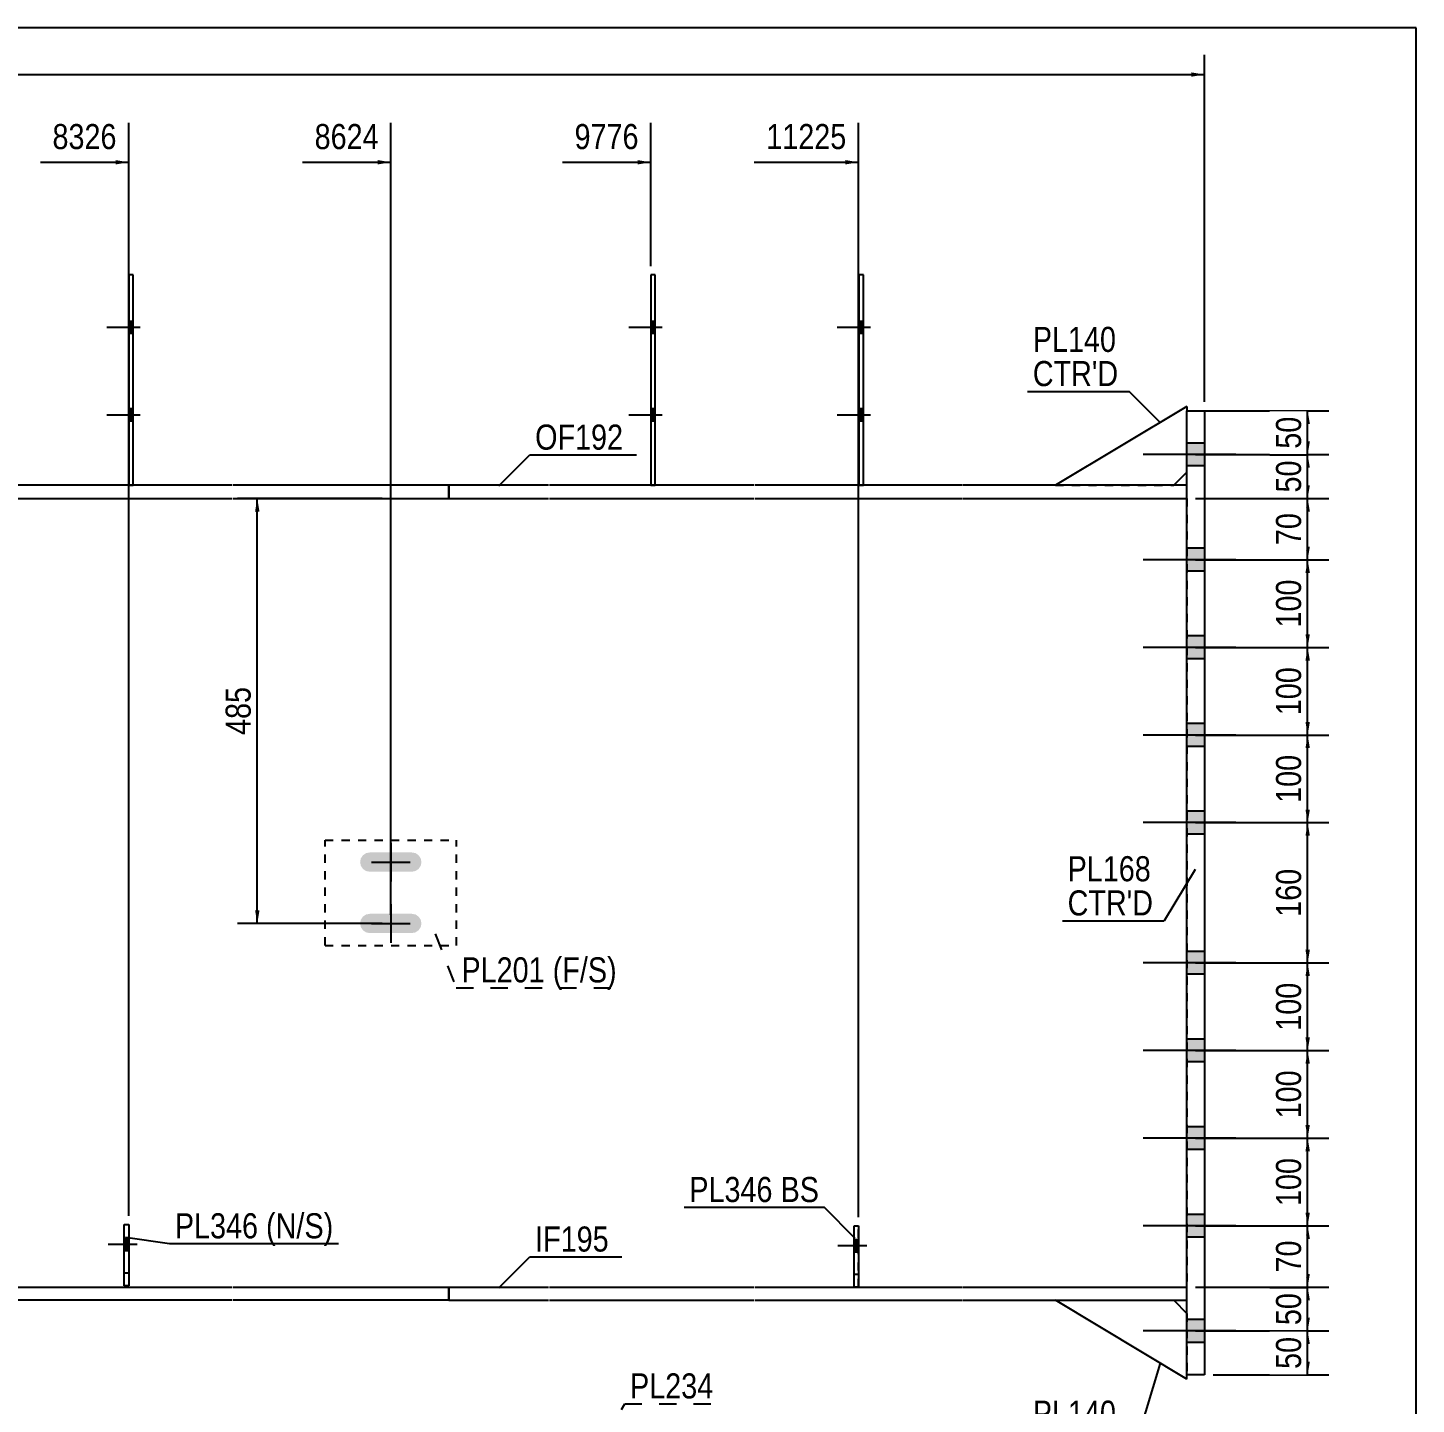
# Model space of a CAD drawing. Header units: millimetres. Extents: x -327 to 85, y -153 to 134.
# Drawn here: x -73.1 to 85.2, y -23.4 to 133.7 of the extents above; entities that cross this region are included whole.
import ezdxf

# ---------------------------------------------------------------- set-up
doc = ezdxf.new("R2010")
doc.units = ezdxf.units.MM
doc.linetypes.add('DXK_LINE_DOT1', pattern=[1.8814, 0.9407, -0.9407])
doc.linetypes.add('DXK_LINE_DOT2', pattern=[3.9198, 1.9599, -1.9599])
doc.styles.add('Arial Narrow', font='ARIALN.TTF', dxfattribs={"height": 0.2})

# ---------------------------------------------------------------- blocks, each defined once
blk = doc.blocks.new('Unknown-623351371-1210')
at = {"color": 5, "linetype": 'Continuous'}
for p, q in [((85.23, 133.7), (-324.77, 133.7)), ((85.23, -153.3), (85.23, 133.7))]:
    blk.add_line(p, q, dxfattribs=at)
blk = doc.blocks.new('Bolt-623351371-1424 - 1231')
at = {"linetype": 'Continuous'}
for points in [[(-28.32, 38.08), (-28.23, 38.5), (-28.32, 38.92), (-28.56, 39.28), (-28.91, 39.52), (-29.33, 39.6), (-34.13, 39.6), (-34.55, 39.52), (-34.91, 39.28), (-35.15, 38.92), (-35.23, 38.5), (-35.15, 38.08), (-34.91, 37.72), (-34.55, 37.48), (-34.13, 37.4), (-29.33, 37.4), (-28.91, 37.48), (-28.56, 37.72)], [(-28.32, 31.08), (-28.23, 31.5), (-28.32, 31.92), (-28.56, 32.28), (-28.91, 32.52), (-29.33, 32.6), (-34.13, 32.6), (-34.55, 32.52), (-34.91, 32.28), (-35.15, 31.92), (-35.23, 31.5), (-35.15, 31.08), (-34.91, 30.72), (-34.55, 30.48), (-34.13, 30.4), (-29.33, 30.4), (-28.91, 30.48), (-28.56, 30.72)]]:
    blk.add_hatch(color=3, dxfattribs=at).paths.add_polyline_path(points)
at = {"color": 3, "linetype": 'Continuous'}
for p, q in [((-31.73, 40.7), (-31.73, 36.3)), ((-33.93, 38.5), (-29.53, 38.5)), ((-31.73, 33.7), (-31.73, 29.3)), ((-33.93, 31.5), (-29.53, 31.5))]:
    blk.add_line(p, q, dxfattribs=at)
blk = doc.blocks.new('Part-623351371-1360 - 1231')
at = {"color": 2, "linetype": 'Continuous'}
for p, q in [((59.07, 90.5), (44.07, 81.5)), ((59.07, 90.5), (59.07, 90)), ((57.57, 81.5), (59.07, 83))]:
    blk.add_line(p, q, dxfattribs=at)
at = {"color": 7, "linetype": 'DXK_LINE_DOT1'}
for p, q in [((59.07, 83), (59.07, 90)), ((44.07, 81.5), (57.57, 81.5))]:
    blk.add_line(p, q, dxfattribs=at)
blk = doc.blocks.new('Part-623351371-1256 - 1231')
at = {"color": 2, "linetype": 'Continuous'}
for p, q in [((-164.95, 81.5), (-164.95, 80)), ((-154.45, 81.5), (-164.95, 81.5)), ((-133.35, 81.5), (-154.35, 81.5)), ((-109.9, 81.5), (-133.25, 81.5)), ((-49.83, 81.5), (-109.8, 81.5)), ((-25.12, 81.5), (-49.73, 81.5)), ((-25.12, 80), (-25.12, 81.5)), ((-164.95, 80), (-154.45, 80)), ((-154.35, 80), (-133.35, 80)), ((-133.25, 80), (-109.9, 80)), ((-109.8, 80), (-49.83, 80)), ((-49.73, 80), (-25.12, 80))]:
    blk.add_line(p, q, dxfattribs=at)
blk = doc.blocks.new('Part-623351371-1429 - 1231')
at = {"color": 2, "linetype": 'Continuous'}
for p, q in [((21.12, -10), (21.12, -3)), ((21.12, -3), (21.62, -3)), ((21.62, -3), (21.62, -10))]:
    blk.add_line(p, q, dxfattribs=at)
at = {"color": 7, "linetype": 'DXK_LINE_DOT1'}
for p, q in [((21.12, -8.5), (21.62, -8.5)), ((21.62, -10), (21.12, -10))]:
    blk.add_line(p, q, dxfattribs=at)
blk = doc.blocks.new('Part-623351371-1365 - 1231')
at = {"color": 2, "linetype": 'Continuous'}
for p, q in [((59.07, -20.5), (44.07, -11.5)), ((57.57, -11.5), (59.07, -13)), ((59.07, -20.5), (59.07, -20))]:
    blk.add_line(p, q, dxfattribs=at)
at = {"color": 7, "linetype": 'DXK_LINE_DOT1'}
for p, q in [((44.07, -11.5), (57.57, -11.5)), ((59.07, -13), (59.07, -20))]:
    blk.add_line(p, q, dxfattribs=at)
blk = doc.blocks.new('Part-623351371-1278 - 1231')
at = {"color": 2, "linetype": 'Continuous'}
for p, q in [((-164.95, -11.5), (-164.95, -10)), ((-164.95, -10), (-154.45, -10)), ((-154.35, -10), (-133.35, -10)), ((-133.25, -10), (-109.9, -10)), ((-109.8, -10), (-49.83, -10)), ((-49.73, -10), (-25.12, -10)), ((-25.12, -10), (-25.12, -11.5)), ((-154.45, -11.5), (-164.95, -11.5)), ((-133.35, -11.5), (-154.35, -11.5)), ((-109.9, -11.5), (-133.25, -11.5)), ((-49.83, -11.5), (-109.8, -11.5)), ((-25.12, -11.5), (-49.73, -11.5))]:
    blk.add_line(p, q, dxfattribs=at)
blk = doc.blocks.new('Part-623351371-1331 - 1231')
at = {"color": 2, "linetype": 'Continuous'}
for p, q in [((59.07, 90), (61.07, 90)), ((59.07, -20), (59.07, 90)), ((61.07, 90), (61.07, -20)), ((61.07, -20), (59.07, -20))]:
    blk.add_line(p, q, dxfattribs=at)
blk = doc.blocks.new('Bolt-623351371-1607 - 1231')
at = {"linetype": 'Continuous'}
for points in [[(22.17, 98.8), (22.17, 100.2), (21.67, 100.2), (21.67, 98.8)], [(22.17, 98.8), (22.17, 100.2), (21.67, 100.2), (21.67, 98.8)], [(22.17, 88.8), (22.17, 90.2), (21.67, 90.2), (21.67, 88.8)], [(22.17, 88.8), (22.17, 90.2), (21.67, 90.2), (21.67, 88.8)]]:
    blk.add_hatch(color=3, dxfattribs=at).paths.add_polyline_path(points)
at = {"color": 3, "linetype": 'Continuous'}
for p, q in [((22.17, 100.2), (21.67, 100.2)), ((22.17, 100.2), (21.67, 100.2)), ((22.97, 99.5), (19.17, 99.5)), ((22.97, 99.5), (19.17, 99.5)), ((22.17, 98.8), (21.67, 98.8)), ((22.17, 98.8), (21.67, 98.8)), ((22.97, 89.5), (19.17, 89.5)), ((22.97, 89.5), (19.17, 89.5)), ((22.17, 90.2), (21.67, 90.2)), ((22.17, 90.2), (21.67, 90.2)), ((22.17, 88.8), (21.67, 88.8)), ((22.17, 88.8), (21.67, 88.8))]:
    blk.add_line(p, q, dxfattribs=at)
blk = doc.blocks.new('Bolt-623351371-1411 - 1231')
at = {"linetype": 'Continuous'}
for points in [[(59.07, 86.3), (59.07, 83.7), (61.07, 83.7), (61.07, 86.3)], [(59.07, 86.3), (59.07, 83.7), (61.07, 83.7), (61.07, 86.3)], [(59.07, 74.3), (59.07, 71.7), (61.07, 71.7), (61.07, 74.3)], [(59.07, 74.3), (59.07, 71.7), (61.07, 71.7), (61.07, 74.3)], [(59.07, 64.3), (59.07, 61.7), (61.07, 61.7), (61.07, 64.3)], [(59.07, 64.3), (59.07, 61.7), (61.07, 61.7), (61.07, 64.3)], [(59.07, 54.3), (59.07, 51.7), (61.07, 51.7), (61.07, 54.3)], [(59.07, 54.3), (59.07, 51.7), (61.07, 51.7), (61.07, 54.3)], [(59.07, 44.3), (59.07, 41.7), (61.07, 41.7), (61.07, 44.3)], [(59.07, 44.3), (59.07, 41.7), (61.07, 41.7), (61.07, 44.3)], [(59.07, 28.3), (59.07, 25.7), (61.07, 25.7), (61.07, 28.3)], [(59.07, 28.3), (59.07, 25.7), (61.07, 25.7), (61.07, 28.3)], [(59.07, 18.3), (59.07, 15.7), (61.07, 15.7), (61.07, 18.3)], [(59.07, 18.3), (59.07, 15.7), (61.07, 15.7), (61.07, 18.3)], [(59.07, 8.3), (59.07, 5.7), (61.07, 5.7), (61.07, 8.3)], [(59.07, 8.3), (59.07, 5.7), (61.07, 5.7), (61.07, 8.3)], [(59.07, -1.7), (59.07, -4.3), (61.07, -4.3), (61.07, -1.7)], [(59.07, -1.7), (59.07, -4.3), (61.07, -4.3), (61.07, -1.7)], [(59.07, -13.7), (59.07, -16.3), (61.07, -16.3), (61.07, -13.7)], [(59.07, -13.7), (59.07, -16.3), (61.07, -16.3), (61.07, -13.7)]]:
    blk.add_hatch(color=3, dxfattribs=at).paths.add_polyline_path(points)
at = {"color": 3, "linetype": 'Continuous'}
for p, q in [((61.07, 86.3), (59.07, 86.3)), ((61.07, 86.3), (59.07, 86.3)), ((64.66, 85), (54.07, 85)), ((64.66, 85), (54.07, 85)), ((61.07, 83.7), (59.07, 83.7)), ((61.07, 83.7), (59.07, 83.7)), ((64.66, 73), (54.07, 73)), ((64.66, 73), (54.07, 73)), ((61.07, 74.3), (59.07, 74.3)), ((61.07, 74.3), (59.07, 74.3)), ((61.07, 71.7), (59.07, 71.7)), ((61.07, 71.7), (59.07, 71.7)), ((61.07, 64.3), (59.07, 64.3)), ((61.07, 64.3), (59.07, 64.3)), ((64.66, 63), (54.07, 63)), ((64.66, 63), (54.07, 63)), ((61.07, 61.7), (59.07, 61.7)), ((61.07, 61.7), (59.07, 61.7)), ((61.07, 54.3), (59.07, 54.3)), ((61.07, 54.3), (59.07, 54.3)), ((64.66, 53), (54.07, 53)), ((64.66, 53), (54.07, 53)), ((61.07, 51.7), (59.07, 51.7)), ((61.07, 51.7), (59.07, 51.7)), ((64.66, 43), (54.07, 43)), ((64.66, 43), (54.07, 43)), ((61.07, 44.3), (59.07, 44.3)), ((61.07, 44.3), (59.07, 44.3)), ((61.07, 41.7), (59.07, 41.7)), ((61.07, 41.7), (59.07, 41.7)), ((64.66, 27), (54.07, 27)), ((64.66, 27), (54.07, 27)), ((61.07, 28.3), (59.07, 28.3)), ((61.07, 28.3), (59.07, 28.3)), ((61.07, 25.7), (59.07, 25.7)), ((61.07, 25.7), (59.07, 25.7)), ((61.07, 18.3), (59.07, 18.3)), ((61.07, 18.3), (59.07, 18.3)), ((64.66, 17), (54.07, 17)), ((64.66, 17), (54.07, 17)), ((61.07, 15.7), (59.07, 15.7)), ((61.07, 15.7), (59.07, 15.7)), ((61.07, 8.3), (59.07, 8.3)), ((61.07, 8.3), (59.07, 8.3)), ((64.66, 7), (54.07, 7)), ((64.66, 7), (54.07, 7)), ((61.07, 5.7), (59.07, 5.7)), ((61.07, 5.7), (59.07, 5.7)), ((64.66, -3), (54.07, -3)), ((64.66, -3), (54.07, -3)), ((61.07, -1.7), (59.07, -1.7)), ((61.07, -1.7), (59.07, -1.7)), ((61.07, -4.3), (59.07, -4.3)), ((61.07, -4.3), (59.07, -4.3)), ((61.07, -13.7), (59.07, -13.7)), ((61.07, -13.7), (59.07, -13.7)), ((64.66, -15), (54.07, -15)), ((64.66, -15), (54.07, -15)), ((61.07, -16.3), (59.07, -16.3)), ((61.07, -16.3), (59.07, -16.3))]:
    blk.add_line(p, q, dxfattribs=at)
blk = doc.blocks.new('Bolt-623351371-1613 - 1231')
at = {"linetype": 'Continuous'}
blk.add_hatch(color=3, dxfattribs=at).paths.add_polyline_path([(-61.63, -5.85), (-61.63, -4.45), (-62.13, -4.45), (-62.13, -5.85)])
at = {"color": 3, "linetype": 'Continuous'}
for p, q in [((-61.63, -4.45), (-62.13, -4.45)), ((-60.68, -5.15), (-63.98, -5.15)), ((-61.63, -5.85), (-62.13, -5.85))]:
    blk.add_line(p, q, dxfattribs=at)
blk = doc.blocks.new('Part-623351371-1551 - 1231')
at = {"color": 2, "linetype": 'Continuous'}
for p, q in [((-25.12, 81.5), (-25.12, 80)), ((-13.73, 81.5), (-25.12, 81.5)), ((9.72, 81.5), (-13.63, 81.5)), ((33.47, 81.5), (9.82, 81.5)), ((59.07, 81.5), (33.57, 81.5)), ((59.07, 80), (59.07, 81.5)), ((-25.12, 80), (-13.73, 80)), ((-13.63, 80), (9.72, 80)), ((9.82, 80), (33.47, 80)), ((33.57, 80), (59.07, 80))]:
    blk.add_line(p, q, dxfattribs=at)
blk = doc.blocks.new('Part-623351371-1553 - 1231')
at = {"color": 7, "linetype": 'DXK_LINE_DOT1'}
for p, q in [((-143.85, 80), (-143.85, -10)), ((-143.85, 80), (-133.35, 80)), ((-133.25, 80), (-109.9, 80)), ((-109.8, 80), (-49.83, 80)), ((-49.73, 80), (-13.73, 80)), ((-13.63, 80), (9.72, 80)), ((9.82, 80), (33.47, 80)), ((33.57, 80), (59.07, 80)), ((59.07, 80), (59.07, -10)), ((-143.85, -10), (-133.35, -10)), ((-133.25, -10), (-109.9, -10)), ((-109.8, -10), (-49.83, -10)), ((-49.73, -10), (-13.73, -10)), ((-13.63, -10), (9.72, -10)), ((9.82, -10), (21.12, -10)), ((21.62, -10), (33.47, -10)), ((33.57, -10), (59.07, -10))]:
    blk.add_line(p, q, dxfattribs=at)
blk = doc.blocks.new('Bolt-623351371-1619 - 1231')
at = {"linetype": 'Continuous'}
blk.add_hatch(color=3, dxfattribs=at).paths.add_polyline_path([(21.62, -6), (21.62, -4.6), (21.12, -4.6), (21.12, -6)])
at = {"color": 3, "linetype": 'Continuous'}
for p, q in [((21.62, -4.6), (21.12, -4.6)), ((22.57, -5.3), (19.27, -5.3)), ((21.62, -6), (21.12, -6))]:
    blk.add_line(p, q, dxfattribs=at)
blk = doc.blocks.new('Part-623351371-1555 - 1231')
at = {"color": 2, "linetype": 'Continuous'}
for p, q in [((-25.12, -11.5), (-25.12, -10)), ((-25.12, -10), (-13.73, -10)), ((-13.63, -10), (9.72, -10)), ((9.82, -10), (33.47, -10)), ((33.57, -10), (59.07, -10)), ((59.07, -11.5), (59.07, -10)), ((-25.12, -11.5), (-13.73, -11.5)), ((-13.63, -11.5), (9.72, -11.5)), ((9.82, -11.5), (33.47, -11.5)), ((33.57, -11.5), (59.07, -11.5))]:
    blk.add_line(p, q, dxfattribs=at)
blk = doc.blocks.new('Part-623351371-1572 - 1231')
at = {"color": 2, "linetype": 'Continuous'}
for p, q in [((-61.13, 105.5), (-61.63, 105.5)), ((-61.63, 105.5), (-61.63, 81.5)), ((-61.13, 81.5), (-61.13, 105.5))]:
    blk.add_line(p, q, dxfattribs=at)
at = {"color": 7, "linetype": 'DXK_LINE_DOT1'}
blk.add_line((-61.63, 81.5), (-61.13, 81.5), dxfattribs=at)
blk = doc.blocks.new('Part-623351371-1573 - 1231')
at = {"color": 2, "linetype": 'Continuous'}
for p, q in [((-1.58, 105.5), (-2.08, 105.5)), ((-2.08, 105.5), (-2.08, 81.5)), ((-1.58, 81.5), (-1.58, 105.5))]:
    blk.add_line(p, q, dxfattribs=at)
at = {"color": 7, "linetype": 'DXK_LINE_DOT1'}
blk.add_line((-2.08, 81.5), (-1.58, 81.5), dxfattribs=at)
blk = doc.blocks.new('Part-623351371-1574 - 1231')
at = {"color": 2, "linetype": 'Continuous'}
for p, q in [((22.17, 105.5), (21.67, 105.5)), ((21.67, 105.5), (21.67, 81.5)), ((22.17, 81.5), (22.17, 105.5))]:
    blk.add_line(p, q, dxfattribs=at)
at = {"color": 7, "linetype": 'DXK_LINE_DOT1'}
blk.add_line((21.67, 81.5), (22.17, 81.5), dxfattribs=at)
blk = doc.blocks.new('Part-623351371-1577 - 1231')
at = {"color": 7, "linetype": 'DXK_LINE_DOT1'}
for p, q in [((-39.23, 29), (-39.23, 41)), ((-39.23, 41), (-24.23, 41)), ((-24.23, 29), (-24.23, 41)), ((-39.23, 29), (-24.23, 29))]:
    blk.add_line(p, q, dxfattribs=at)
blk = doc.blocks.new('Part-623351371-1582 - 1231')
at = {"color": 2, "linetype": 'Continuous'}
for p, q in [((-62.13, -9.85), (-62.13, -2.85)), ((-62.13, -2.85), (-61.63, -2.85)), ((-61.63, -2.85), (-61.63, -9.85)), ((-61.63, -9.85), (-62.13, -9.85))]:
    blk.add_line(p, q, dxfattribs=at)
at = {"color": 7, "linetype": 'DXK_LINE_DOT1'}
blk.add_line((-62.13, -8.35), (-61.63, -8.35), dxfattribs=at)
blk = doc.blocks.new('Part-623351371-1585 - 1231')
at = {"color": 7, "linetype": 'DXK_LINE_DOT1'}
for p, q in [((21.12, -10), (21.12, -3)), ((21.12, -3), (21.62, -3)), ((21.62, -10), (21.62, -3))]:
    blk.add_line(p, q, dxfattribs=at)
blk = doc.blocks.new('Bolt-623351371-1605 - 1231')
at = {"linetype": 'Continuous'}
for points in [[(-61.13, 98.8), (-61.13, 100.2), (-61.63, 100.2), (-61.63, 98.8)], [(-61.13, 98.8), (-61.13, 100.2), (-61.63, 100.2), (-61.63, 98.8)], [(-61.13, 88.8), (-61.13, 90.2), (-61.63, 90.2), (-61.63, 88.8)], [(-61.13, 88.8), (-61.13, 90.2), (-61.63, 90.2), (-61.63, 88.8)]]:
    blk.add_hatch(color=3, dxfattribs=at).paths.add_polyline_path(points)
at = {"color": 3, "linetype": 'Continuous'}
for p, q in [((-61.13, 100.2), (-61.63, 100.2)), ((-61.13, 100.2), (-61.63, 100.2)), ((-60.33, 99.5), (-64.13, 99.5)), ((-60.33, 99.5), (-64.13, 99.5)), ((-61.13, 98.8), (-61.63, 98.8)), ((-61.13, 98.8), (-61.63, 98.8)), ((-60.33, 89.5), (-64.13, 89.5)), ((-60.33, 89.5), (-64.13, 89.5)), ((-61.13, 90.2), (-61.63, 90.2)), ((-61.13, 90.2), (-61.63, 90.2)), ((-61.13, 88.8), (-61.63, 88.8)), ((-61.13, 88.8), (-61.63, 88.8))]:
    blk.add_line(p, q, dxfattribs=at)
blk = doc.blocks.new('Bolt-623351371-1606 - 1231')
at = {"linetype": 'Continuous'}
for points in [[(-1.58, 98.8), (-1.58, 100.2), (-2.08, 100.2), (-2.08, 98.8)], [(-1.58, 98.8), (-1.58, 100.2), (-2.08, 100.2), (-2.08, 98.8)], [(-1.58, 88.8), (-1.58, 90.2), (-2.08, 90.2), (-2.08, 88.8)], [(-1.58, 88.8), (-1.58, 90.2), (-2.08, 90.2), (-2.08, 88.8)]]:
    blk.add_hatch(color=3, dxfattribs=at).paths.add_polyline_path(points)
at = {"color": 3, "linetype": 'Continuous'}
for p, q in [((-1.58, 100.2), (-2.08, 100.2)), ((-1.58, 100.2), (-2.08, 100.2)), ((-0.78, 99.5), (-4.58, 99.5)), ((-0.78, 99.5), (-4.58, 99.5)), ((-1.58, 98.8), (-2.08, 98.8)), ((-1.58, 98.8), (-2.08, 98.8)), ((-0.78, 89.5), (-4.58, 89.5)), ((-0.78, 89.5), (-4.58, 89.5)), ((-1.58, 90.2), (-2.08, 90.2)), ((-1.58, 90.2), (-2.08, 90.2)), ((-1.58, 88.8), (-2.08, 88.8)), ((-1.58, 88.8), (-2.08, 88.8))]:
    blk.add_line(p, q, dxfattribs=at)
blk = doc.blocks.new('Bolt-623351371-1616 - 1231')
at = {"color": 3, "linetype": 'DXK_LINE_DOT2'}
for p, q in [((21.62, -4.6), (21.12, -4.6)), ((22.57, -5.3), (19.27, -5.3)), ((21.62, -6), (21.12, -6))]:
    blk.add_line(p, q, dxfattribs=at)
blk = doc.blocks.new('StraightDimension-623351371-7382 - 1231')
at = {"linetype": 'Continuous'}
for points in [[(72.6, 83.5), (72.85, 85), (73.1, 83.5)], [(73.1, 81.5), (72.85, 80), (72.6, 81.5)]]:
    blk.add_hatch(color=7, dxfattribs=at).paths.add_polyline_path(points)
at = {"color": 7, "linetype": 'Continuous'}
for p, q in [((60.07, 85), (75.25, 85)), ((72.85, 80), (72.85, 85)), ((60.07, 80), (75.25, 80))]:
    blk.add_line(p, q, dxfattribs=at)
at = {"color": 0}
blk.add_wipeout([(72.7, 84.93), (68.5, 84.93), (68.5, 80.07), (72.7, 80.07)], dxfattribs=at)
at = {"color": 3, "style": 'Arial Narrow'}
blk.add_text('50', height=2.863, rotation=90.0002, dxfattribs=at).set_placement((72.1, 80.67))
blk = doc.blocks.new('StraightDimension-623351371-7392 - 1231')
at = {"linetype": 'Continuous'}
for points in [[(72.6, -11.5), (72.85, -10), (73.1, -11.5)], [(73.1, -13.5), (72.85, -15), (72.6, -13.5)]]:
    blk.add_hatch(color=7, dxfattribs=at).paths.add_polyline_path(points)
at = {"color": 7, "linetype": 'Continuous'}
for p, q in [((60.07, -10), (75.25, -10)), ((72.85, -15), (72.85, -10)), ((60.07, -15), (75.25, -15))]:
    blk.add_line(p, q, dxfattribs=at)
at = {"color": 0}
blk.add_wipeout([(72.7, -10.07), (68.5, -10.07), (68.5, -14.93), (72.7, -14.93)], dxfattribs=at)
at = {"color": 3, "style": 'Arial Narrow'}
blk.add_text('50', height=2.863, rotation=90.0002, dxfattribs=at).set_placement((72.1, -14.33))
blk = doc.blocks.new('StraightDimension-623351371-7393 - 1231')
at = {"linetype": 'Continuous'}
for points in [[(72.6, -16.5), (72.85, -15), (73.1, -16.5)], [(73.1, -18.5), (72.85, -20), (72.6, -18.5)]]:
    blk.add_hatch(color=7, dxfattribs=at).paths.add_polyline_path(points)
at = {"color": 7, "linetype": 'Continuous'}
for p, q in [((60.07, -15), (75.25, -15)), ((72.85, -20), (72.85, -15)), ((62.07, -20), (75.25, -20))]:
    blk.add_line(p, q, dxfattribs=at)
at = {"color": 0}
blk.add_wipeout([(72.7, -15.07), (68.5, -15.07), (68.5, -19.93), (72.7, -19.93)], dxfattribs=at)
at = {"color": 3, "style": 'Arial Narrow'}
blk.add_text('50', height=2.863, rotation=90.0002, dxfattribs=at).set_placement((72.1, -19.33))
blk = doc.blocks.new('StraightDimension-623351371-7381 - 1231')
at = {"linetype": 'Continuous'}
for points in [[(72.6, 88.5), (72.85, 90), (73.1, 88.5)], [(73.1, 86.5), (72.85, 85), (72.6, 86.5)]]:
    blk.add_hatch(color=7, dxfattribs=at).paths.add_polyline_path(points)
at = {"color": 7, "linetype": 'Continuous'}
for p, q in [((61.07, 90), (75.25, 90)), ((72.85, 85), (72.85, 90)), ((60.07, 85), (75.25, 85))]:
    blk.add_line(p, q, dxfattribs=at)
at = {"color": 0}
blk.add_wipeout([(72.7, 89.93), (68.5, 89.93), (68.5, 85.07), (72.7, 85.07)], dxfattribs=at)
at = {"color": 3, "style": 'Arial Narrow'}
blk.add_text('50', height=2.863, rotation=90.0002, dxfattribs=at).set_placement((72.1, 85.67))
blk = doc.blocks.new('StraightDimension-623351371-7383 - 1231')
at = {"linetype": 'Continuous'}
for points in [[(72.6, 78.5), (72.85, 80), (73.1, 78.5)], [(73.1, 74.5), (72.85, 73), (72.6, 74.5)]]:
    blk.add_hatch(color=7, dxfattribs=at).paths.add_polyline_path(points)
at = {"color": 7, "linetype": 'Continuous'}
for p, q in [((60.07, 80), (75.25, 80)), ((72.85, 73), (72.85, 80)), ((60.07, 73), (75.25, 73))]:
    blk.add_line(p, q, dxfattribs=at)
at = {"color": 0}
blk.add_wipeout([(72.7, 78.93), (68.5, 78.93), (68.5, 74.07), (72.7, 74.07)], dxfattribs=at)
at = {"color": 3, "style": 'Arial Narrow'}
blk.add_text('70', height=2.863, rotation=90.0002, dxfattribs=at).set_placement((72.1, 74.67))
blk = doc.blocks.new('StraightDimension-623351371-7384 - 1231')
at = {"linetype": 'Continuous'}
for points in [[(72.6, 71.5), (72.85, 73), (73.1, 71.5)], [(73.1, 64.5), (72.85, 63), (72.6, 64.5)]]:
    blk.add_hatch(color=7, dxfattribs=at).paths.add_polyline_path(points)
at = {"color": 7, "linetype": 'Continuous'}
for p, q in [((60.07, 73), (75.25, 73)), ((72.85, 63), (72.85, 73)), ((60.07, 63), (75.25, 63))]:
    blk.add_line(p, q, dxfattribs=at)
at = {"color": 0}
blk.add_wipeout([(72.7, 71.34), (68.5, 71.34), (68.5, 64.66), (72.7, 64.66)], dxfattribs=at)
at = {"color": 3, "style": 'Arial Narrow'}
blk.add_text('100', height=2.863, rotation=90.0002, dxfattribs=at).set_placement((72.1, 65.26))
blk = doc.blocks.new('StraightDimension-623351371-7385 - 1231')
at = {"linetype": 'Continuous'}
for points in [[(72.6, 61.5), (72.85, 63), (73.1, 61.5)], [(73.1, 54.5), (72.85, 53), (72.6, 54.5)]]:
    blk.add_hatch(color=7, dxfattribs=at).paths.add_polyline_path(points)
at = {"color": 7, "linetype": 'Continuous'}
for p, q in [((60.07, 63), (75.25, 63)), ((72.85, 53), (72.85, 63)), ((60.07, 53), (75.25, 53))]:
    blk.add_line(p, q, dxfattribs=at)
at = {"color": 0}
blk.add_wipeout([(72.7, 61.34), (68.5, 61.34), (68.5, 54.66), (72.7, 54.66)], dxfattribs=at)
at = {"color": 3, "style": 'Arial Narrow'}
blk.add_text('100', height=2.863, rotation=90.0002, dxfattribs=at).set_placement((72.1, 55.26))
blk = doc.blocks.new('StraightDimension-623351371-7386 - 1231')
at = {"linetype": 'Continuous'}
for points in [[(72.6, 51.5), (72.85, 53), (73.1, 51.5)], [(73.1, 44.5), (72.85, 43), (72.6, 44.5)]]:
    blk.add_hatch(color=7, dxfattribs=at).paths.add_polyline_path(points)
at = {"color": 7, "linetype": 'Continuous'}
for p, q in [((60.07, 53), (75.25, 53)), ((72.85, 43), (72.85, 53)), ((60.07, 43), (75.25, 43))]:
    blk.add_line(p, q, dxfattribs=at)
at = {"color": 0}
blk.add_wipeout([(72.7, 51.34), (68.5, 51.34), (68.5, 44.66), (72.7, 44.66)], dxfattribs=at)
at = {"color": 3, "style": 'Arial Narrow'}
blk.add_text('100', height=2.863, rotation=90.0002, dxfattribs=at).set_placement((72.1, 45.26))
blk = doc.blocks.new('StraightDimension-623351371-7387 - 1231')
at = {"linetype": 'Continuous'}
for points in [[(72.6, 41.5), (72.85, 43), (73.1, 41.5)], [(73.1, 28.5), (72.85, 27), (72.6, 28.5)]]:
    blk.add_hatch(color=7, dxfattribs=at).paths.add_polyline_path(points)
at = {"color": 7, "linetype": 'Continuous'}
for p, q in [((60.07, 43), (75.25, 43)), ((72.85, 27), (72.85, 43)), ((60.07, 27), (75.25, 27))]:
    blk.add_line(p, q, dxfattribs=at)
at = {"color": 0}
blk.add_wipeout([(72.7, 38.34), (68.5, 38.34), (68.5, 31.66), (72.7, 31.66)], dxfattribs=at)
at = {"color": 3, "style": 'Arial Narrow'}
blk.add_text('160', height=2.863, rotation=90.0002, dxfattribs=at).set_placement((72.1, 32.26))
blk = doc.blocks.new('StraightDimension-623351371-10416 - 1231')
at = {"linetype": 'Continuous'}
for points in [[(-47.21, 78.5), (-46.96, 80), (-46.71, 78.5)], [(-46.71, 33), (-46.96, 31.5), (-47.21, 33)]]:
    blk.add_hatch(color=7, dxfattribs=at).paths.add_polyline_path(points)
at = {"color": 7, "linetype": 'Continuous'}
for p, q in [((-32.73, 80), (-49.21, 80)), ((-46.96, 31.5), (-46.96, 80)), ((-32.73, 31.5), (-49.21, 31.5))]:
    blk.add_line(p, q, dxfattribs=at)
at = {"color": 0}
blk.add_wipeout([(-47.11, 59.09), (-51.31, 59.09), (-51.31, 52.41), (-47.11, 52.41)], dxfattribs=at)
at = {"color": 3, "style": 'Arial Narrow'}
blk.add_text('485', height=2.863, rotation=90.0002, dxfattribs=at).set_placement((-47.71, 53.01))
blk = doc.blocks.new('StraightDimension-623351371-7388 - 1231')
at = {"linetype": 'Continuous'}
for points in [[(72.6, 25.5), (72.85, 27), (73.1, 25.5)], [(73.1, 18.5), (72.85, 17), (72.6, 18.5)]]:
    blk.add_hatch(color=7, dxfattribs=at).paths.add_polyline_path(points)
at = {"color": 7, "linetype": 'Continuous'}
for p, q in [((60.07, 27), (75.25, 27)), ((72.85, 17), (72.85, 27)), ((60.07, 17), (75.25, 17))]:
    blk.add_line(p, q, dxfattribs=at)
at = {"color": 0}
blk.add_wipeout([(72.7, 25.34), (68.5, 25.34), (68.5, 18.66), (72.7, 18.66)], dxfattribs=at)
at = {"color": 3, "style": 'Arial Narrow'}
blk.add_text('100', height=2.863, rotation=90.0002, dxfattribs=at).set_placement((72.1, 19.26))
blk = doc.blocks.new('StraightDimension-623351371-7389 - 1231')
at = {"linetype": 'Continuous'}
for points in [[(72.6, 15.5), (72.85, 17), (73.1, 15.5)], [(73.1, 8.5), (72.85, 7), (72.6, 8.5)]]:
    blk.add_hatch(color=7, dxfattribs=at).paths.add_polyline_path(points)
at = {"color": 7, "linetype": 'Continuous'}
for p, q in [((60.07, 17), (75.25, 17)), ((72.85, 7), (72.85, 17)), ((60.07, 7), (75.25, 7))]:
    blk.add_line(p, q, dxfattribs=at)
at = {"color": 0}
blk.add_wipeout([(72.7, 15.34), (68.5, 15.34), (68.5, 8.66), (72.7, 8.66)], dxfattribs=at)
at = {"color": 3, "style": 'Arial Narrow'}
blk.add_text('100', height=2.863, rotation=90.0002, dxfattribs=at).set_placement((72.1, 9.26))
blk = doc.blocks.new('StraightDimension-623351371-7390 - 1231')
at = {"linetype": 'Continuous'}
for points in [[(72.6, 5.5), (72.85, 7), (73.1, 5.5)], [(73.1, -1.5), (72.85, -3), (72.6, -1.5)]]:
    blk.add_hatch(color=7, dxfattribs=at).paths.add_polyline_path(points)
at = {"color": 7, "linetype": 'Continuous'}
for p, q in [((60.07, 7), (75.25, 7)), ((72.85, -3), (72.85, 7)), ((60.07, -3), (75.25, -3))]:
    blk.add_line(p, q, dxfattribs=at)
at = {"color": 0}
blk.add_wipeout([(72.7, 5.34), (68.5, 5.34), (68.5, -1.34), (72.7, -1.34)], dxfattribs=at)
at = {"color": 3, "style": 'Arial Narrow'}
blk.add_text('100', height=2.863, rotation=90.0002, dxfattribs=at).set_placement((72.1, -0.74))
blk = doc.blocks.new('StraightDimension-623351371-7391 - 1231')
at = {"linetype": 'Continuous'}
for points in [[(72.6, -4.5), (72.85, -3), (73.1, -4.5)], [(73.1, -8.5), (72.85, -10), (72.6, -8.5)]]:
    blk.add_hatch(color=7, dxfattribs=at).paths.add_polyline_path(points)
at = {"color": 7, "linetype": 'Continuous'}
for p, q in [((60.07, -3), (75.25, -3)), ((72.85, -10), (72.85, -3)), ((60.07, -10), (75.25, -10))]:
    blk.add_line(p, q, dxfattribs=at)
at = {"color": 0}
blk.add_wipeout([(72.7, -4.07), (68.5, -4.07), (68.5, -8.93), (72.7, -8.93)], dxfattribs=at)
at = {"color": 3, "style": 'Arial Narrow'}
blk.add_text('70', height=2.863, rotation=90.0002, dxfattribs=at).set_placement((72.1, -8.33))
blk = doc.blocks.new('StraightDimension-623351371-7515 - 1231')
at = {"linetype": 'Continuous'}
blk.add_hatch(color=7, dxfattribs=at).paths.add_polyline_path([(59.57, 128.61), (61.07, 128.36), (59.57, 128.11)])
at = {"color": 7, "linetype": 'Continuous'}
for p, q in [((61.07, 91), (61.07, 130.61)), ((-298.5, 128.36), (61.07, 128.36))]:
    blk.add_line(p, q, dxfattribs=at)
blk = doc.blocks.new('StraightDimension-623351371-10265 - 1231')
at = {"linetype": 'Continuous'}
blk.add_hatch(color=7, dxfattribs=at).paths.add_polyline_path([(20.12, 118.6), (21.62, 118.35), (20.12, 118.1)])
at = {"color": 7, "linetype": 'Continuous'}
for p, q in [((21.62, -2), (21.62, 122.85)), ((9.73, 118.35), (21.62, 118.35))]:
    blk.add_line(p, q, dxfattribs=at)
at = {"color": 0}
blk.add_wipeout([(20.84, 119.25), (20.84, 123.45), (10.5, 123.45), (10.5, 119.25)], dxfattribs=at)
at = {"color": 3, "style": 'Arial Narrow'}
blk.add_text('11225', height=2.863, dxfattribs=at).set_placement((11.1, 119.85))
blk = doc.blocks.new('StraightDimension-623351371-10266 - 1231')
at = {"linetype": 'Continuous'}
blk.add_hatch(color=7, dxfattribs=at).paths.add_polyline_path([(-3.58, 118.6), (-2.08, 118.35), (-3.58, 118.1)])
at = {"color": 7, "linetype": 'Continuous'}
for p, q in [((-2.08, 106.5), (-2.08, 122.85)), ((-12.15, 118.35), (-2.08, 118.35))]:
    blk.add_line(p, q, dxfattribs=at)
at = {"color": 0}
blk.add_wipeout([(-2.86, 119.25), (-2.86, 123.45), (-11.37, 123.45), (-11.37, 119.25)], dxfattribs=at)
at = {"color": 3, "style": 'Arial Narrow'}
blk.add_text('9776', height=2.863, dxfattribs=at).set_placement((-10.77, 119.85))
blk = doc.blocks.new('StraightDimension-623351371-10267 - 1231')
at = {"linetype": 'Continuous'}
blk.add_hatch(color=7, dxfattribs=at).paths.add_polyline_path([(-33.23, 118.6), (-31.73, 118.35), (-33.23, 118.1)])
at = {"color": 7, "linetype": 'Continuous'}
for p, q in [((-31.73, 32.5), (-31.73, 122.85)), ((-41.8, 118.35), (-31.73, 118.35))]:
    blk.add_line(p, q, dxfattribs=at)
at = {"color": 0}
blk.add_wipeout([(-32.51, 119.25), (-32.51, 123.45), (-41.02, 123.45), (-41.02, 119.25)], dxfattribs=at)
at = {"color": 3, "style": 'Arial Narrow'}
blk.add_text('8624', height=2.863, dxfattribs=at).set_placement((-40.42, 119.85))
blk = doc.blocks.new('StraightDimension-623351371-10268 - 1231')
at = {"linetype": 'Continuous'}
blk.add_hatch(color=7, dxfattribs=at).paths.add_polyline_path([(-63.13, 118.6), (-61.63, 118.35), (-63.13, 118.1)])
at = {"color": 7, "linetype": 'Continuous'}
for p, q in [((-61.63, -1.85), (-61.63, 122.85)), ((-71.7, 118.35), (-61.63, 118.35))]:
    blk.add_line(p, q, dxfattribs=at)
at = {"color": 0}
blk.add_wipeout([(-62.41, 119.25), (-62.41, 123.45), (-70.92, 123.45), (-70.92, 119.25)], dxfattribs=at)
at = {"color": 3, "style": 'Arial Narrow'}
blk.add_text('8326', height=2.863, dxfattribs=at).set_placement((-70.32, 119.85))
blk = doc.blocks.new('Mark-623351371-4774 - 1231')
at = {"color": 0}
for points in [[(-46.86, -4.43), (-46.86, -1.43), (-56.36, -1.43), (-56.36, -4.43)], [(-38.29, -4.43), (-38.29, -1.43), (-45.96, -1.43), (-45.96, -4.43)]]:
    blk.add_wipeout(points, dxfattribs=at)
for points in [[(-46.86, -4.43), (-46.86, -1.43), (-56.36, -1.43), (-56.36, -4.43)], [(-38.29, -4.43), (-38.29, -1.43), (-45.96, -1.43), (-45.96, -4.43)]]:
    blk.add_wipeout(points, dxfattribs=at)
at = {"color": 7, "linetype": 'Continuous'}
for p, q in [((-62, -4.28), (-56.96, -5.03)), ((-56.96, -5.03), (-37.69, -5.03))]:
    blk.add_line(p, q, dxfattribs=at)
at = {"color": 3, "style": 'Arial Narrow'}
for s, p in [('PL346', (-56.36, -4.43)), ('(N/', (-45.96, -4.43)), ('S)', (-41.58, -4.43))]:
    blk.add_text(s, height=2.863, dxfattribs=at).set_placement(p)
blk = doc.blocks.new('MarkSet-623351371-4791 - 1231')
at = {"color": 0}
for points in [[(11.83, -0.29), (11.83, 2.71), (2.32, 2.71), (2.32, -0.29)], [(17.11, -0.29), (17.11, 2.71), (12.73, 2.71), (12.73, -0.29)]]:
    blk.add_wipeout(points, dxfattribs=at)
for points in [[(11.83, -0.29), (11.83, 2.71), (2.32, 2.71), (2.32, -0.29)], [(17.11, -0.29), (17.11, 2.71), (12.73, 2.71), (12.73, -0.29)]]:
    blk.add_wipeout(points, dxfattribs=at)
at = {"color": 7, "linetype": 'Continuous'}
for p in [(1.72, -0.89), (21.25, -4.43)]:
    blk.add_line(p, (17.71, -0.89), dxfattribs=at)
at = {"color": 3, "style": 'Arial Narrow'}
for s, p in [('PL346', (2.32, -0.29)), ('BS', (12.73, -0.29))]:
    blk.add_text(s, height=2.863, dxfattribs=at).set_placement(p)
blk = doc.blocks.new('Mark-623351371-4821 - 1231')
at = {"color": 7, "linetype": 'Continuous'}
blk.add_line((60.01, 37.66), (56.47, 31.81), dxfattribs=at)
at = {"color": 0}
for points in [[(54.97, 36.31), (54.97, 39.31), (45.47, 39.31), (45.47, 36.31)], [(55.22, 32.41), (55.22, 35.41), (45.47, 35.41), (45.47, 32.41)]]:
    blk.add_wipeout(points, dxfattribs=at)
for points in [[(54.97, 36.31), (54.97, 39.31), (45.47, 39.31), (45.47, 36.31)], [(55.22, 32.41), (55.22, 35.41), (45.47, 35.41), (45.47, 32.41)]]:
    blk.add_wipeout(points, dxfattribs=at)
at = {"color": 7, "linetype": 'Continuous'}
blk.add_line((44.87, 31.81), (56.47, 31.81), dxfattribs=at)
at = {"color": 3, "style": 'Arial Narrow'}
blk.add_text('PL168', height=2.863, dxfattribs=at).set_placement((45.47, 36.31))
at = {"color": 1, "style": 'Arial Narrow'}
blk.add_text("CTR'D", height=2.863, dxfattribs=at).set_placement((45.47, 32.41))
blk = doc.blocks.new('Mark-623351371-4824 - 1231')
at = {"color": 7, "linetype": 'Continuous'}
blk.add_line((56.04, 88.67), (52.5, 92.21), dxfattribs=at)
at = {"color": 0}
for points in [[(51, 96.71), (51, 99.71), (41.5, 99.71), (41.5, 96.71)], [(51.25, 92.81), (51.25, 95.81), (41.5, 95.81), (41.5, 92.81)]]:
    blk.add_wipeout(points, dxfattribs=at)
for points in [[(51, 96.71), (51, 99.71), (41.5, 99.71), (41.5, 96.71)], [(51.25, 92.81), (51.25, 95.81), (41.5, 95.81), (41.5, 92.81)]]:
    blk.add_wipeout(points, dxfattribs=at)
at = {"color": 7, "linetype": 'Continuous'}
blk.add_line((40.9, 92.21), (52.5, 92.21), dxfattribs=at)
at = {"color": 3, "style": 'Arial Narrow'}
blk.add_text('PL140', height=2.863, dxfattribs=at).set_placement((41.5, 96.71))
at = {"color": 1, "style": 'Arial Narrow'}
blk.add_text("CTR'D", height=2.863, dxfattribs=at).set_placement((41.5, 92.81))
blk = doc.blocks.new('Mark-623351371-4827 - 1231')
at = {"color": 7, "linetype": 'Continuous'}
blk.add_line((56.04, -18.67), (52.5, -30.31), dxfattribs=at)
at = {"color": 0}
for points in [[(51, -25.81), (51, -22.81), (41.5, -22.81), (41.5, -25.81)], [(51.25, -29.71), (51.25, -26.71), (41.5, -26.71), (41.5, -29.71)]]:
    blk.add_wipeout(points, dxfattribs=at)
for points in [[(51, -25.81), (51, -22.81), (41.5, -22.81), (41.5, -25.81)], [(51.25, -29.71), (51.25, -26.71), (41.5, -26.71), (41.5, -29.71)]]:
    blk.add_wipeout(points, dxfattribs=at)
at = {"color": 7, "linetype": 'Continuous'}
blk.add_line((40.9, -30.31), (52.5, -30.31), dxfattribs=at)
at = {"color": 3, "style": 'Arial Narrow'}
blk.add_text('PL140', height=2.863, dxfattribs=at).set_placement((41.5, -25.81))
at = {"color": 1, "style": 'Arial Narrow'}
blk.add_text("CTR'D", height=2.863, dxfattribs=at).set_placement((41.5, -29.71))
blk = doc.blocks.new('Mark-623351371-4851 - 1231')
at = {"color": 0}
blk.add_wipeout([(-5.22, 85.56), (-5.22, 88.56), (-15.27, 88.56), (-15.27, 85.56)], dxfattribs=at)
blk.add_wipeout([(-5.22, 85.56), (-5.22, 88.56), (-15.27, 88.56), (-15.27, 85.56)], dxfattribs=at)
at = {"color": 7, "linetype": 'Continuous'}
for p, q in [((-19.4, 81.43), (-15.87, 84.96)), ((-15.87, 84.96), (-3.72, 84.96))]:
    blk.add_line(p, q, dxfattribs=at)
at = {"color": 3, "style": 'Arial Narrow'}
blk.add_text('OF192', height=2.863, dxfattribs=at).set_placement((-15.27, 85.56))
blk = doc.blocks.new('Mark-623351371-4857 - 1231')
at = {"color": 0}
blk.add_wipeout([(-6.86, -5.94), (-6.86, -2.94), (-15.27, -2.94), (-15.27, -5.94)], dxfattribs=at)
blk.add_wipeout([(-6.86, -5.94), (-6.86, -2.94), (-15.27, -2.94), (-15.27, -5.94)], dxfattribs=at)
at = {"color": 7, "linetype": 'Continuous'}
for p, q in [((-19.4, -10.07), (-15.87, -6.54)), ((-15.87, -6.54), (-5.36, -6.54))]:
    blk.add_line(p, q, dxfattribs=at)
at = {"color": 3, "style": 'Arial Narrow'}
blk.add_text('IF195', height=2.863, dxfattribs=at).set_placement((-15.27, -5.94))
blk = doc.blocks.new('Mark-623351371-4986 - 1231')
at = {"color": 0}
for points in [[(-14.16, 24.77), (-14.16, 27.77), (-23.67, 27.77), (-23.67, 24.77)], [(-5.97, 24.77), (-5.97, 27.77), (-13.26, 27.77), (-13.26, 24.77)]]:
    blk.add_wipeout(points, dxfattribs=at)
for points in [[(-14.16, 24.77), (-14.16, 27.77), (-23.67, 27.77), (-23.67, 24.77)], [(-5.97, 24.77), (-5.97, 27.77), (-13.26, 27.77), (-13.26, 24.77)]]:
    blk.add_wipeout(points, dxfattribs=at)
at = {"color": 7, "linetype": 'DXK_LINE_DOT2'}
for p, q in [((-26.67, 30.33), (-24.27, 24.17)), ((-24.27, 24.17), (-5.37, 24.17))]:
    blk.add_line(p, q, dxfattribs=at)
at = {"color": 3, "style": 'Arial Narrow'}
for s, p in [('PL201', (-23.67, 24.77)), ('(F/', (-13.26, 24.77)), ('S)', (-9.25, 24.77))]:
    blk.add_text(s, height=2.863, dxfattribs=at).set_placement(p)
blk = doc.blocks.new('Mark-623351371-10934 - 10446')
at = {"color": 0}
blk.add_wipeout([(5.07, -22.7), (5.07, -19.7), (-4.44, -19.7), (-4.44, -22.7)], dxfattribs=at)
blk.add_wipeout([(5.07, -22.7), (5.07, -19.7), (-4.44, -19.7), (-4.44, -22.7)], dxfattribs=at)
at = {"color": 7, "linetype": 'DXK_LINE_DOT2'}
for p, q in [((-11.53, -34.01), (-5.04, -23.3)), ((-5.04, -23.3), (6.57, -23.3))]:
    blk.add_line(p, q, dxfattribs=at)
at = {"color": 3, "style": 'Arial Narrow'}
blk.add_text('PL234', height=2.863, dxfattribs=at).set_placement((-4.44, -22.7))

msp = doc.modelspace()

# ---------------------------------------------------------------- block references
for name in ['Unknown-623351371-1210', 'Part-623351371-1572 - 1231', 'Part-623351371-1573 - 1231', 'Part-623351371-1574 - 1231', 'Bolt-623351371-1605 - 1231', 'Bolt-623351371-1606 - 1231', 'Bolt-623351371-1607 - 1231', 'Part-623351371-1360 - 1231', 'Part-623351371-1331 - 1231', 'Bolt-623351371-1411 - 1231', 'Part-623351371-1256 - 1231', 'Part-623351371-1551 - 1231', 'Part-623351371-1553 - 1231', 'Part-623351371-1577 - 1231', 'Bolt-623351371-1424 - 1231', 'Part-623351371-1582 - 1231', 'Part-623351371-1429 - 1231', 'Part-623351371-1585 - 1231', 'Bolt-623351371-1613 - 1231', 'Bolt-623351371-1619 - 1231', 'Bolt-623351371-1616 - 1231', 'Part-623351371-1278 - 1231', 'Part-623351371-1555 - 1231', 'Part-623351371-1365 - 1231']:
    msp.add_blockref(name, (0, 0))

# ---------------------------------------------------------------- next in the draw order: block references
for name in ['StraightDimension-623351371-7515 - 1231', 'Mark-623351371-4851 - 1231', 'StraightDimension-623351371-7382 - 1231', 'StraightDimension-623351371-10416 - 1231', 'Mark-623351371-4986 - 1231', 'Mark-623351371-4857 - 1231', 'StraightDimension-623351371-7392 - 1231', 'Mark-623351371-4827 - 1231', 'Mark-623351371-10934 - 10446']:
    msp.add_blockref(name, (0, 0))

# ---------------------------------------------------------------- next in the draw order: block references
for name in ['StraightDimension-623351371-10268 - 1231', 'StraightDimension-623351371-10267 - 1231', 'StraightDimension-623351371-10266 - 1231', 'StraightDimension-623351371-10265 - 1231', 'Mark-623351371-4824 - 1231', 'StraightDimension-623351371-7381 - 1231', 'StraightDimension-623351371-7383 - 1231', 'StraightDimension-623351371-7393 - 1231']:
    msp.add_blockref(name, (0, 0))

# ---------------------------------------------------------------- next in the draw order: block references
for name in ['StraightDimension-623351371-7384 - 1231', 'MarkSet-623351371-4791 - 1231', 'Mark-623351371-4774 - 1231']:
    msp.add_blockref(name, (0, 0))

# ---------------------------------------------------------------- next in the draw order: block references
msp.add_blockref('StraightDimension-623351371-7385 - 1231', (0, 0))

# ---------------------------------------------------------------- next in the draw order: block references
msp.add_blockref('StraightDimension-623351371-7386 - 1231', (0, 0))

# ---------------------------------------------------------------- next in the draw order: block references
msp.add_blockref('StraightDimension-623351371-7387 - 1231', (0, 0))

# ---------------------------------------------------------------- next in the draw order: block references
for name in ['Mark-623351371-4821 - 1231', 'StraightDimension-623351371-7388 - 1231']:
    msp.add_blockref(name, (0, 0))

# ---------------------------------------------------------------- next in the draw order: block references
msp.add_blockref('StraightDimension-623351371-7389 - 1231', (0, 0))

# ---------------------------------------------------------------- next in the draw order: block references
msp.add_blockref('StraightDimension-623351371-7390 - 1231', (0, 0))

# ---------------------------------------------------------------- next in the draw order: block references
msp.add_blockref('StraightDimension-623351371-7391 - 1231', (0, 0))

doc.saveas('drawing.dxf')
